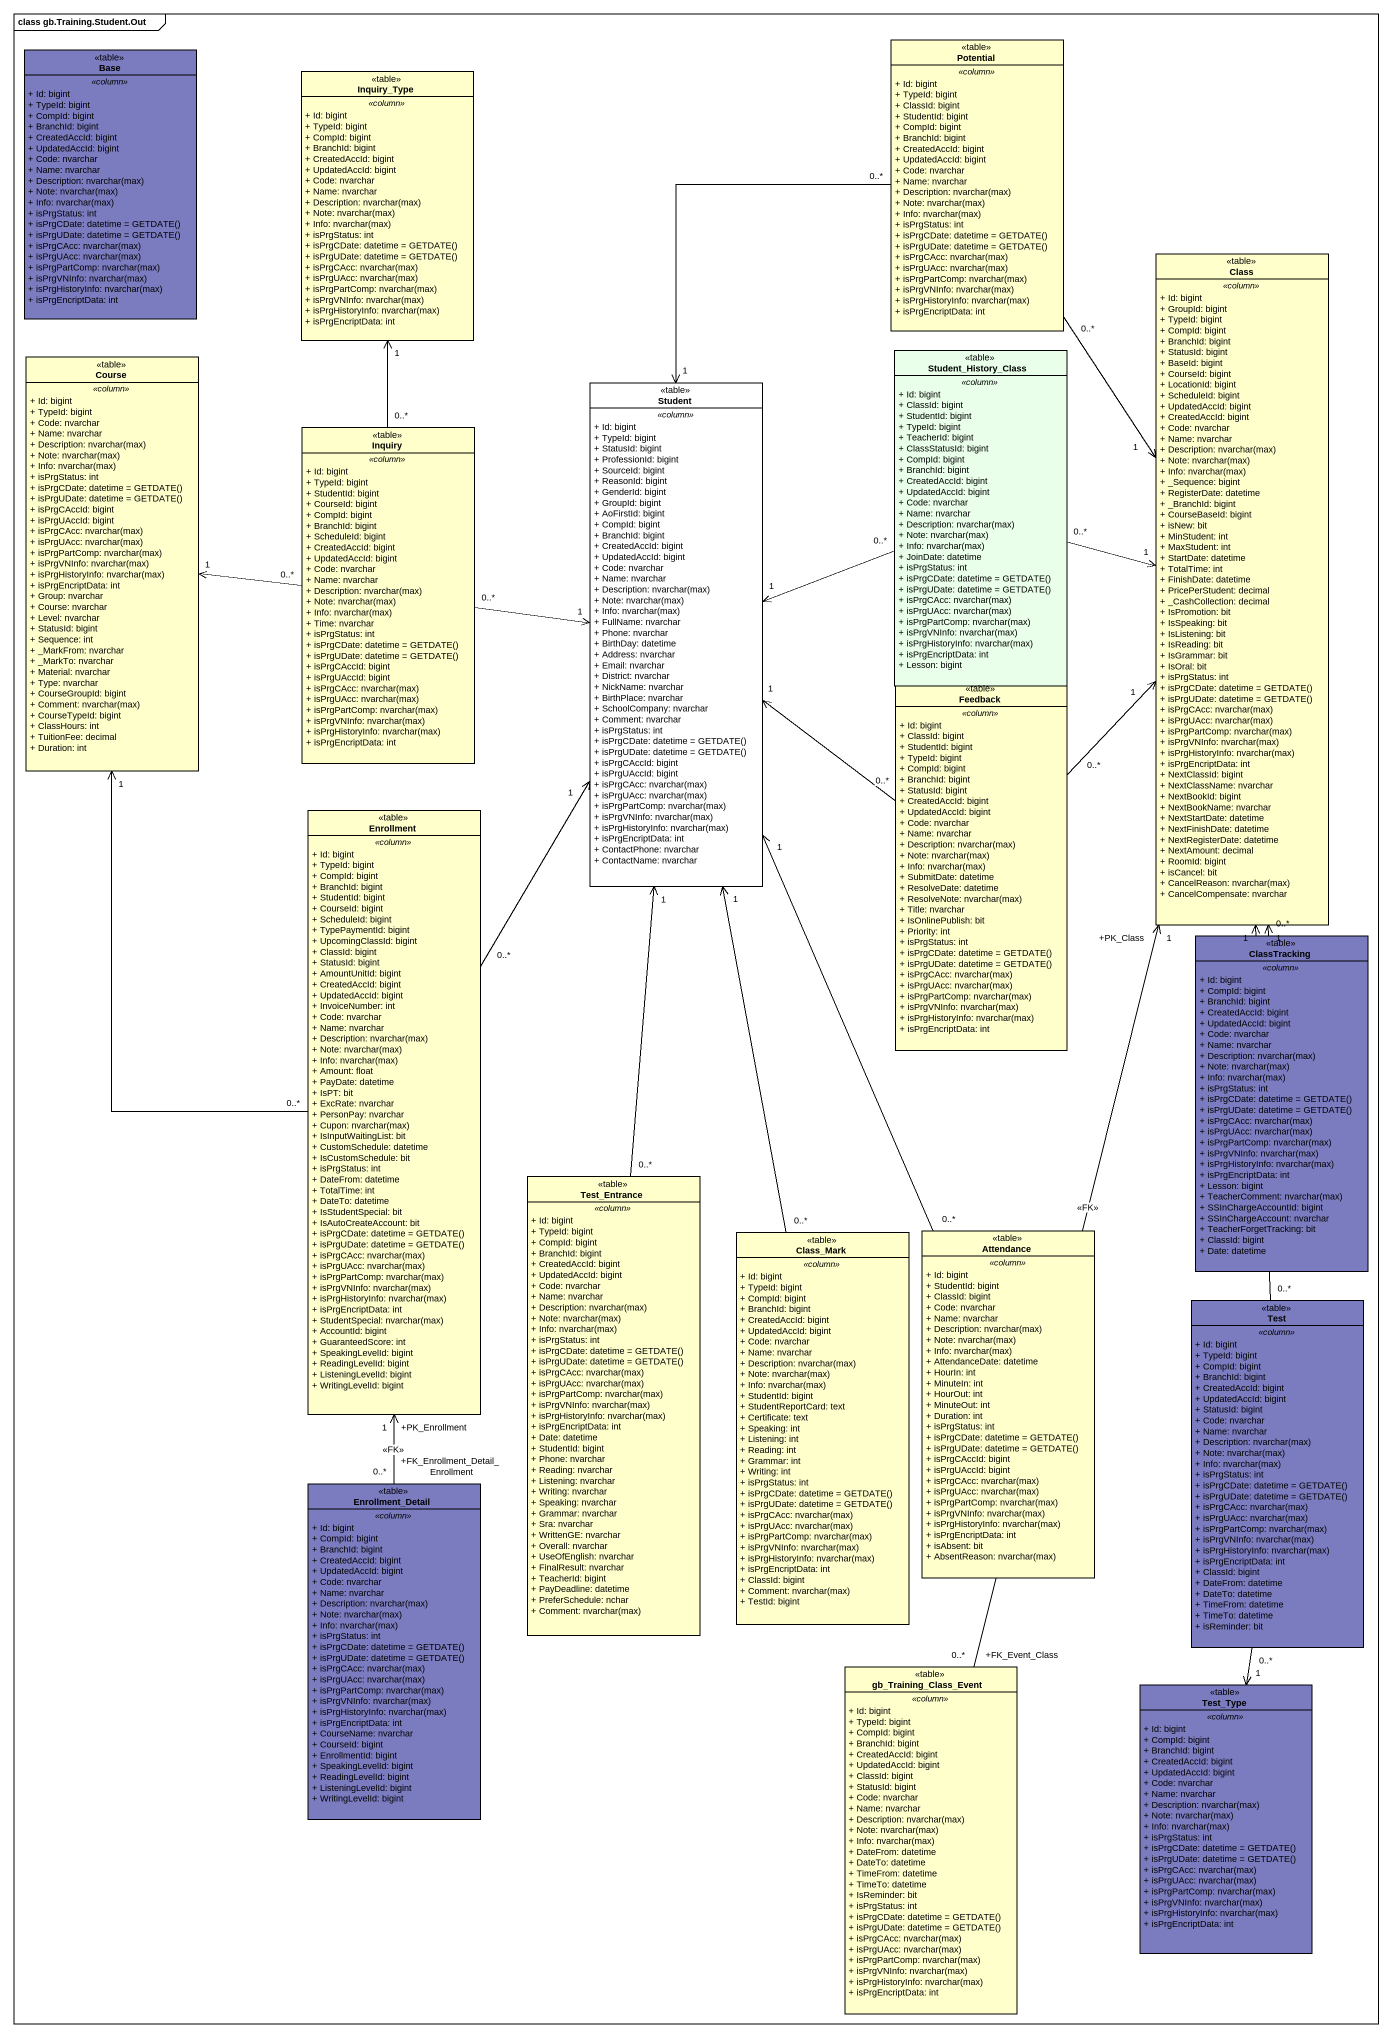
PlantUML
@startuml
mainframe class gb.Training.Student.Out
hide circle
hide empty members
skinparam classAttributeIconSize 0
class Base <<table>> #7B7BC0 {
  .. <<column>> ..
  + Id: bigint
  + TypeId: bigint
  + CompId: bigint
  + BranchId: bigint
  + CreatedAccId: bigint
  + UpdatedAccId: bigint
  + Code: nvarchar
  + Name: nvarchar
  {field} + Description: nvarchar(max)
  {field} + Note: nvarchar(max)
  {field} + Info: nvarchar(max)
  + isPrgStatus: int
  {field} + isPrgCDate: datetime = GETDATE()
  {field} + isPrgUDate: datetime = GETDATE()
  {field} + isPrgCAcc: nvarchar(max)
  {field} + isPrgUAcc: nvarchar(max)
  {field} + isPrgPartComp: nvarchar(max)
  {field} + isPrgVNInfo: nvarchar(max)
  {field} + isPrgHistoryInfo: nvarchar(max)
  + isPrgEncriptData: int
}
class Potential <<table>> {
  .. <<column>> ..
  + Id: bigint
  + TypeId: bigint
  + ClassId: bigint
  + StudentId: bigint
  + CompId: bigint
  + BranchId: bigint
  + CreatedAccId: bigint
  + UpdatedAccId: bigint
  + Code: nvarchar
  + Name: nvarchar
  {field} + Description: nvarchar(max)
  {field} + Note: nvarchar(max)
  {field} + Info: nvarchar(max)
  + isPrgStatus: int
  {field} + isPrgCDate: datetime = GETDATE()
  {field} + isPrgUDate: datetime = GETDATE()
  {field} + isPrgCAcc: nvarchar(max)
  {field} + isPrgUAcc: nvarchar(max)
  {field} + isPrgPartComp: nvarchar(max)
  {field} + isPrgVNInfo: nvarchar(max)
  {field} + isPrgHistoryInfo: nvarchar(max)
  + isPrgEncriptData: int
}
class Inquiry_Type <<table>> {
  .. <<column>> ..
  + Id: bigint
  + TypeId: bigint
  + CompId: bigint
  + BranchId: bigint
  + CreatedAccId: bigint
  + UpdatedAccId: bigint
  + Code: nvarchar
  + Name: nvarchar
  {field} + Description: nvarchar(max)
  {field} + Note: nvarchar(max)
  {field} + Info: nvarchar(max)
  + isPrgStatus: int
  {field} + isPrgCDate: datetime = GETDATE()
  {field} + isPrgUDate: datetime = GETDATE()
  {field} + isPrgCAcc: nvarchar(max)
  {field} + isPrgUAcc: nvarchar(max)
  {field} + isPrgPartComp: nvarchar(max)
  {field} + isPrgVNInfo: nvarchar(max)
  {field} + isPrgHistoryInfo: nvarchar(max)
  + isPrgEncriptData: int
}
class "Class" as Class_ <<table>> {
  .. <<column>> ..
  + Id: bigint
  + GroupId: bigint
  + TypeId: bigint
  + CompId: bigint
  + BranchId: bigint
  + StatusId: bigint
  + BaseId: bigint
  + CourseId: bigint
  + LocationId: bigint
  + ScheduleId: bigint
  + UpdatedAccId: bigint
  + CreatedAccId: bigint
  + Code: nvarchar
  + Name: nvarchar
  {field} + Description: nvarchar(max)
  {field} + Note: nvarchar(max)
  {field} + Info: nvarchar(max)
  + _Sequence: bigint
  + RegisterDate: datetime
  + _BranchId: bigint
  + CourseBaseId: bigint
  + isNew: bit
  + MinStudent: int
  + MaxStudent: int
  + StartDate: datetime
  + TotalTime: int
  + FinishDate: datetime
  + PricePerStudent: decimal
  + _CashCollection: decimal
  + IsPromotion: bit
  + IsSpeaking: bit
  + IsListening: bit
  + IsReading: bit
  + IsGrammar: bit
  + IsOral: bit
  + isPrgStatus: int
  {field} + isPrgCDate: datetime = GETDATE()
  {field} + isPrgUDate: datetime = GETDATE()
  {field} + isPrgCAcc: nvarchar(max)
  {field} + isPrgUAcc: nvarchar(max)
  {field} + isPrgPartComp: nvarchar(max)
  {field} + isPrgVNInfo: nvarchar(max)
  {field} + isPrgHistoryInfo: nvarchar(max)
  + isPrgEncriptData: int
  + NextClassId: bigint
  + NextClassName: nvarchar
  + NextBookId: bigint
  + NextBookName: nvarchar
  + NextStartDate: datetime
  + NextFinishDate: datetime
  + NextRegisterDate: datetime
  + NextAmount: decimal
  + RoomId: bigint
  + isCancel: bit
  {field} + CancelReason: nvarchar(max)
  + CancelCompensate: nvarchar
}
class Course <<table>> {
  .. <<column>> ..
  + Id: bigint
  + TypeId: bigint
  + Code: nvarchar
  + Name: nvarchar
  {field} + Description: nvarchar(max)
  {field} + Note: nvarchar(max)
  {field} + Info: nvarchar(max)
  + isPrgStatus: int
  {field} + isPrgCDate: datetime = GETDATE()
  {field} + isPrgUDate: datetime = GETDATE()
  + isPrgCAccId: bigint
  + isPrgUAccId: bigint
  {field} + isPrgCAcc: nvarchar(max)
  {field} + isPrgUAcc: nvarchar(max)
  {field} + isPrgPartComp: nvarchar(max)
  {field} + isPrgVNInfo: nvarchar(max)
  {field} + isPrgHistoryInfo: nvarchar(max)
  + isPrgEncriptData: int
  + Group: nvarchar
  + Course: nvarchar
  + Level: nvarchar
  + StatusId: bigint
  + Sequence: int
  + _MarkFrom: nvarchar
  + _MarkTo: nvarchar
  + Material: nvarchar
  + Type: nvarchar
  + CourseGroupId: bigint
  {field} + Comment: nvarchar(max)
  + CourseTypeId: bigint
  + ClassHours: int
  + TuitionFee: decimal
  + Duration: int
}
class Student_History_Class <<table>> #E9FFE9 {
  .. <<column>> ..
  + Id: bigint
  + ClassId: bigint
  + StudentId: bigint
  + TypeId: bigint
  + TeacherId: bigint
  + ClassStatusId: bigint
  + CompId: bigint
  + BranchId: bigint
  + CreatedAccId: bigint
  + UpdatedAccId: bigint
  + Code: nvarchar
  + Name: nvarchar
  {field} + Description: nvarchar(max)
  {field} + Note: nvarchar(max)
  {field} + Info: nvarchar(max)
  + JoinDate: datetime
  + isPrgStatus: int
  {field} + isPrgCDate: datetime = GETDATE()
  {field} + isPrgUDate: datetime = GETDATE()
  {field} + isPrgCAcc: nvarchar(max)
  {field} + isPrgUAcc: nvarchar(max)
  {field} + isPrgPartComp: nvarchar(max)
  {field} + isPrgVNInfo: nvarchar(max)
  {field} + isPrgHistoryInfo: nvarchar(max)
  + isPrgEncriptData: int
  + Lesson: bigint
}
class Student <<table>> #FFFFFF {
  .. <<column>> ..
  + Id: bigint
  + TypeId: bigint
  + StatusId: bigint
  + ProfessionId: bigint
  + SourceId: bigint
  + ReasonId: bigint
  + GenderId: bigint
  + GroupId: bigint
  + AoFirstId: bigint
  + CompId: bigint
  + BranchId: bigint
  + CreatedAccId: bigint
  + UpdatedAccId: bigint
  + Code: nvarchar
  + Name: nvarchar
  {field} + Description: nvarchar(max)
  {field} + Note: nvarchar(max)
  {field} + Info: nvarchar(max)
  + FullName: nvarchar
  + Phone: nvarchar
  + BirthDay: datetime
  + Address: nvarchar
  + Email: nvarchar
  + District: nvarchar
  + NickName: nvarchar
  + BirthPlace: nvarchar
  + SchoolCompany: nvarchar
  + Comment: nvarchar
  + isPrgStatus: int
  {field} + isPrgCDate: datetime = GETDATE()
  {field} + isPrgUDate: datetime = GETDATE()
  + isPrgCAccId: bigint
  + isPrgUAccId: bigint
  {field} + isPrgCAcc: nvarchar(max)
  {field} + isPrgUAcc: nvarchar(max)
  {field} + isPrgPartComp: nvarchar(max)
  {field} + isPrgVNInfo: nvarchar(max)
  {field} + isPrgHistoryInfo: nvarchar(max)
  + isPrgEncriptData: int
  + ContactPhone: nvarchar
  + ContactName: nvarchar
}
class Inquiry <<table>> {
  .. <<column>> ..
  + Id: bigint
  + TypeId: bigint
  + StudentId: bigint
  + CourseId: bigint
  + CompId: bigint
  + BranchId: bigint
  + ScheduleId: bigint
  + CreatedAccId: bigint
  + UpdatedAccId: bigint
  + Code: nvarchar
  + Name: nvarchar
  {field} + Description: nvarchar(max)
  {field} + Note: nvarchar(max)
  {field} + Info: nvarchar(max)
  + Time: nvarchar
  + isPrgStatus: int
  {field} + isPrgCDate: datetime = GETDATE()
  {field} + isPrgUDate: datetime = GETDATE()
  + isPrgCAccId: bigint
  + isPrgUAccId: bigint
  {field} + isPrgCAcc: nvarchar(max)
  {field} + isPrgUAcc: nvarchar(max)
  {field} + isPrgPartComp: nvarchar(max)
  {field} + isPrgVNInfo: nvarchar(max)
  {field} + isPrgHistoryInfo: nvarchar(max)
  + isPrgEncriptData: int
}
class Feedback <<table>> {
  .. <<column>> ..
  + Id: bigint
  + ClassId: bigint
  + StudentId: bigint
  + TypeId: bigint
  + CompId: bigint
  + BranchId: bigint
  + StatusId: bigint
  + CreatedAccId: bigint
  + UpdatedAccId: bigint
  + Code: nvarchar
  + Name: nvarchar
  {field} + Description: nvarchar(max)
  {field} + Note: nvarchar(max)
  {field} + Info: nvarchar(max)
  + SubmitDate: datetime
  + ResolveDate: datetime
  {field} + ResolveNote: nvarchar(max)
  + Title: nvarchar
  + IsOnlinePublish: bit
  + Priority: int
  + isPrgStatus: int
  {field} + isPrgCDate: datetime = GETDATE()
  {field} + isPrgUDate: datetime = GETDATE()
  {field} + isPrgCAcc: nvarchar(max)
  {field} + isPrgUAcc: nvarchar(max)
  {field} + isPrgPartComp: nvarchar(max)
  {field} + isPrgVNInfo: nvarchar(max)
  {field} + isPrgHistoryInfo: nvarchar(max)
  + isPrgEncriptData: int
}
class Enrollment <<table>> {
  .. <<column>> ..
  + Id: bigint
  + TypeId: bigint
  + CompId: bigint
  + BranchId: bigint
  + StudentId: bigint
  + CourseId: bigint
  + ScheduleId: bigint
  + TypePaymentId: bigint
  + UpcomingClassId: bigint
  + ClassId: bigint
  + StatusId: bigint
  + AmountUnitId: bigint
  + CreatedAccId: bigint
  + UpdatedAccId: bigint
  + InvoiceNumber: int
  + Code: nvarchar
  + Name: nvarchar
  {field} + Description: nvarchar(max)
  {field} + Note: nvarchar(max)
  {field} + Info: nvarchar(max)
  + Amount: float
  + PayDate: datetime
  + IsPT: bit
  + ExcRate: nvarchar
  + PersonPay: nvarchar
  {field} + Cupon: nvarchar(max)
  + IsInputWaitingList: bit
  + CustomSchedule: datetime
  + IsCustomSchedule: bit
  + isPrgStatus: int
  + DateFrom: datetime
  + TotalTime: int
  + DateTo: datetime
  + IsStudentSpecial: bit
  + IsAutoCreateAccount: bit
  {field} + isPrgCDate: datetime = GETDATE()
  {field} + isPrgUDate: datetime = GETDATE()
  {field} + isPrgCAcc: nvarchar(max)
  {field} + isPrgUAcc: nvarchar(max)
  {field} + isPrgPartComp: nvarchar(max)
  {field} + isPrgVNInfo: nvarchar(max)
  {field} + isPrgHistoryInfo: nvarchar(max)
  + isPrgEncriptData: int
  {field} + StudentSpecial: nvarchar(max)
  + AccountId: bigint
  + GuaranteedScore: int
  + SpeakingLevelId: bigint
  + ReadingLevelId: bigint
  + ListeningLevelId: bigint
  + WritingLevelId: bigint
}
class ClassTracking <<table>> #7B7BC0 {
  .. <<column>> ..
  + Id: bigint
  + CompId: bigint
  + BranchId: bigint
  + CreatedAccId: bigint
  + UpdatedAccId: bigint
  + Code: nvarchar
  + Name: nvarchar
  {field} + Description: nvarchar(max)
  {field} + Note: nvarchar(max)
  {field} + Info: nvarchar(max)
  + isPrgStatus: int
  {field} + isPrgCDate: datetime = GETDATE()
  {field} + isPrgUDate: datetime = GETDATE()
  {field} + isPrgCAcc: nvarchar(max)
  {field} + isPrgUAcc: nvarchar(max)
  {field} + isPrgPartComp: nvarchar(max)
  {field} + isPrgVNInfo: nvarchar(max)
  {field} + isPrgHistoryInfo: nvarchar(max)
  + isPrgEncriptData: int
  + Lesson: bigint
  {field} + TeacherComment: nvarchar(max)
  + SSInChargeAccountId: bigint
  + SSInChargeAccount: nvarchar
  + TeacherForgetTracking: bit
  + ClassId: bigint
  + Date: datetime
}
class Test_Entrance <<table>> {
  .. <<column>> ..
  + Id: bigint
  + TypeId: bigint
  + CompId: bigint
  + BranchId: bigint
  + CreatedAccId: bigint
  + UpdatedAccId: bigint
  + Code: nvarchar
  + Name: nvarchar
  {field} + Description: nvarchar(max)
  {field} + Note: nvarchar(max)
  {field} + Info: nvarchar(max)
  + isPrgStatus: int
  {field} + isPrgCDate: datetime = GETDATE()
  {field} + isPrgUDate: datetime = GETDATE()
  {field} + isPrgCAcc: nvarchar(max)
  {field} + isPrgUAcc: nvarchar(max)
  {field} + isPrgPartComp: nvarchar(max)
  {field} + isPrgVNInfo: nvarchar(max)
  {field} + isPrgHistoryInfo: nvarchar(max)
  + isPrgEncriptData: int
  + Date: datetime
  + StudentId: bigint
  + Phone: nvarchar
  + Reading: nvarchar
  + Listening: nvarchar
  + Writing: nvarchar
  + Speaking: nvarchar
  + Grammar: nvarchar
  + Sra: nvarchar
  + WrittenGE: nvarchar
  + Overall: nvarchar
  + UseOfEnglish: nvarchar
  + FinalResult: nvarchar
  + TeacherId: bigint
  + PayDeadline: datetime
  + PreferSchedule: nchar
  {field} + Comment: nvarchar(max)
}
class Class_Mark <<table>> {
  .. <<column>> ..
  + Id: bigint
  + TypeId: bigint
  + CompId: bigint
  + BranchId: bigint
  + CreatedAccId: bigint
  + UpdatedAccId: bigint
  + Code: nvarchar
  + Name: nvarchar
  {field} + Description: nvarchar(max)
  {field} + Note: nvarchar(max)
  {field} + Info: nvarchar(max)
  + StudentId: bigint
  + StudentReportCard: text
  + Certificate: text
  + Speaking: int
  + Listening: int
  + Reading: int
  + Grammar: int
  + Writing: int
  + isPrgStatus: int
  {field} + isPrgCDate: datetime = GETDATE()
  {field} + isPrgUDate: datetime = GETDATE()
  {field} + isPrgCAcc: nvarchar(max)
  {field} + isPrgUAcc: nvarchar(max)
  {field} + isPrgPartComp: nvarchar(max)
  {field} + isPrgVNInfo: nvarchar(max)
  {field} + isPrgHistoryInfo: nvarchar(max)
  + isPrgEncriptData: int
  + ClassId: bigint
  {field} + Comment: nvarchar(max)
  + TestId: bigint
}
class Attendance <<table>> {
  .. <<column>> ..
  + Id: bigint
  + StudentId: bigint
  + ClassId: bigint
  + Code: nvarchar
  + Name: nvarchar
  {field} + Description: nvarchar(max)
  {field} + Note: nvarchar(max)
  {field} + Info: nvarchar(max)
  + AttendanceDate: datetime
  + HourIn: int
  + MinuteIn: int
  + HourOut: int
  + MinuteOut: int
  + Duration: int
  + isPrgStatus: int
  {field} + isPrgCDate: datetime = GETDATE()
  {field} + isPrgUDate: datetime = GETDATE()
  + isPrgCAccId: bigint
  + isPrgUAccId: bigint
  {field} + isPrgCAcc: nvarchar(max)
  {field} + isPrgUAcc: nvarchar(max)
  {field} + isPrgPartComp: nvarchar(max)
  {field} + isPrgVNInfo: nvarchar(max)
  {field} + isPrgHistoryInfo: nvarchar(max)
  + isPrgEncriptData: int
  + isAbsent: bit
  {field} + AbsentReason: nvarchar(max)
}
class Test <<table>> #7B7BC0 {
  .. <<column>> ..
  + Id: bigint
  + TypeId: bigint
  + CompId: bigint
  + BranchId: bigint
  + CreatedAccId: bigint
  + UpdatedAccId: bigint
  + StatusId: bigint
  + Code: nvarchar
  + Name: nvarchar
  {field} + Description: nvarchar(max)
  {field} + Note: nvarchar(max)
  {field} + Info: nvarchar(max)
  + isPrgStatus: int
  {field} + isPrgCDate: datetime = GETDATE()
  {field} + isPrgUDate: datetime = GETDATE()
  {field} + isPrgCAcc: nvarchar(max)
  {field} + isPrgUAcc: nvarchar(max)
  {field} + isPrgPartComp: nvarchar(max)
  {field} + isPrgVNInfo: nvarchar(max)
  {field} + isPrgHistoryInfo: nvarchar(max)
  + isPrgEncriptData: int
  + ClassId: bigint
  + DateFrom: datetime
  + DateTo: datetime
  + TimeFrom: datetime
  + TimeTo: datetime
  + isReminder: bit
}
class Enrollment_Detail <<table>> #7B7BC0 {
  .. <<column>> ..
  + Id: bigint
  + CompId: bigint
  + BranchId: bigint
  + CreatedAccId: bigint
  + UpdatedAccId: bigint
  + Code: nvarchar
  + Name: nvarchar
  {field} + Description: nvarchar(max)
  {field} + Note: nvarchar(max)
  {field} + Info: nvarchar(max)
  + isPrgStatus: int
  {field} + isPrgCDate: datetime = GETDATE()
  {field} + isPrgUDate: datetime = GETDATE()
  {field} + isPrgCAcc: nvarchar(max)
  {field} + isPrgUAcc: nvarchar(max)
  {field} + isPrgPartComp: nvarchar(max)
  {field} + isPrgVNInfo: nvarchar(max)
  {field} + isPrgHistoryInfo: nvarchar(max)
  + isPrgEncriptData: int
  + CourseName: nvarchar
  + CourseId: bigint
  + EnrollmentId: bigint
  + SpeakingLevelId: bigint
  + ReadingLevelId: bigint
  + ListeningLevelId: bigint
  + WritingLevelId: bigint
}
class gb_Training_Class_Event <<table>> {
  .. <<column>> ..
  + Id: bigint
  + TypeId: bigint
  + CompId: bigint
  + BranchId: bigint
  + CreatedAccId: bigint
  + UpdatedAccId: bigint
  + ClassId: bigint
  + StatusId: bigint
  + Code: nvarchar
  + Name: nvarchar
  {field} + Description: nvarchar(max)
  {field} + Note: nvarchar(max)
  {field} + Info: nvarchar(max)
  + DateFrom: datetime
  + DateTo: datetime
  + TimeFrom: datetime
  + TimeTo: datetime
  + IsReminder: bit
  + isPrgStatus: int
  {field} + isPrgCDate: datetime = GETDATE()
  {field} + isPrgUDate: datetime = GETDATE()
  {field} + isPrgCAcc: nvarchar(max)
  {field} + isPrgUAcc: nvarchar(max)
  {field} + isPrgPartComp: nvarchar(max)
  {field} + isPrgVNInfo: nvarchar(max)
  {field} + isPrgHistoryInfo: nvarchar(max)
  + isPrgEncriptData: int
}
class Test_Type <<table>> #7B7BC0 {
  .. <<column>> ..
  + Id: bigint
  + CompId: bigint
  + BranchId: bigint
  + CreatedAccId: bigint
  + UpdatedAccId: bigint
  + Code: nvarchar
  + Name: nvarchar
  {field} + Description: nvarchar(max)
  {field} + Note: nvarchar(max)
  {field} + Info: nvarchar(max)
  + isPrgStatus: int
  {field} + isPrgCDate: datetime = GETDATE()
  {field} + isPrgUDate: datetime = GETDATE()
  {field} + isPrgCAcc: nvarchar(max)
  {field} + isPrgUAcc: nvarchar(max)
  {field} + isPrgPartComp: nvarchar(max)
  {field} + isPrgVNInfo: nvarchar(max)
  {field} + isPrgHistoryInfo: nvarchar(max)
  + isPrgEncriptData: int
}
Potential "0..*" --> "1" Class_
Potential "0..*" --> "1" Student
Student_History_Class "0..*" -right-> "1" Class_
Student_History_Class "0..*" -left-> "1" Student
Inquiry "0..*" -up-> "1" Inquiry_Type
Inquiry "0..*" -left-> "1" Course
Inquiry "0..*" -right-> "1" Student
Feedback "0..*" -up-> "1" Class_
Feedback "0..*" -up-> "1" Student
Enrollment "0..*" -up-> "1" Course
Enrollment "0..*" -up-> "1" Student
ClassTracking "0..*" -up-> "1" Class_
Test_Entrance "0..*" -up-> "1" Student
Class_Mark "0..*" -up-> "1" Student
Attendance "0..*" -up-> "1" Student
Test "0..*" -up-> "1" Class_
Test "0..*" --> "1" Test_Type
Enrollment_Detail "+FK_Enrollment_Detail_Enrollment\n0..*" -up-> "+PK_Enrollment\n1" Enrollment : <<FK>>
gb_Training_Class_Event "+FK_Event_Class\n0..*" -up-> "+PK_Class\n1" Class_ : <<FK>>
@enduml
